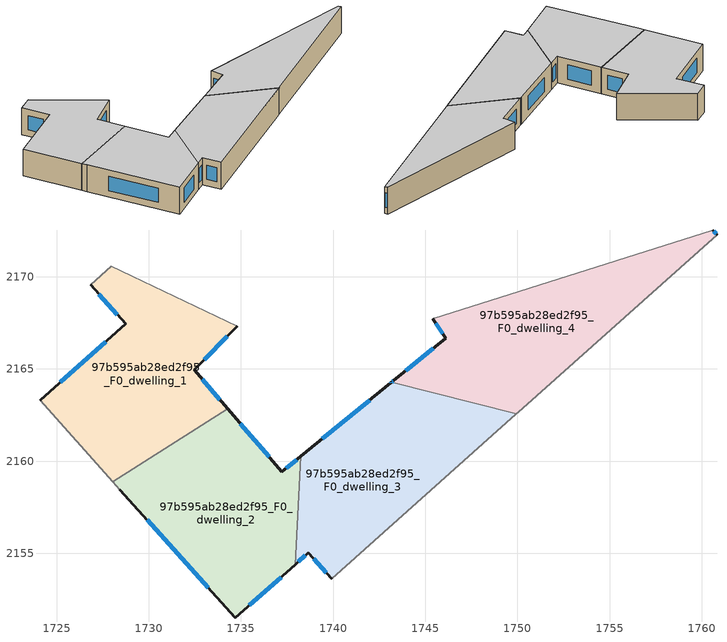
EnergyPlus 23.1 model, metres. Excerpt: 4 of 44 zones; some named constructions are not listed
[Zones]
97b595ab28ed2f95_F0_dwelling_1
 floor ground (EU_floor_Construction): 1734.79,2167.33 1732.47,2164.95 1734.28,2162.84 1728.05,2158.88 1724.09,2163.3 1728.74,2167.44 1726.84,2169.56 1727.97,2170.56 z0
 wall outside (EU_wall_Construction): 1726.84,2169.56 1728.74,2167.44 1724.09,2163.3 / 1734.28,2162.84 1732.47,2164.95 1734.79,2167.33 z0:3
 wall adiabatic (EU_wall_Construction): 1727.97,2170.56 1726.84,2169.56 / 1724.09,2163.3 1728.05,2158.88 z0:3
 wall to 97b595ab28ed2f95_F0_dwelling_0 (EU_wall_Construction): 1734.79,2167.33 1727.97,2170.56 z0:3
 wall to 97b595ab28ed2f95_F0_dwelling_2 (EU_wall_Construction): 1728.05,2158.88 1734.28,2162.84 z0:3
 window (EU_Window_Construction): 1727.29,2169.06 1728.29,2167.94 / 1733.01,2165.51 1734.24,2166.77 / 1733.85,2163.34 1732.89,2164.45 / 1727.65,2166.47 1725.18,2164.27 z0.7:2.3
 ceiling to 97b595ab28ed2f95_F1_dwelling_1 (EU_floor_Construction): 1734.28,2162.84 1732.47,2164.95 1734.79,2167.33 1727.97,2170.56 1726.84,2169.56 1728.74,2167.44 1724.09,2163.3 1728.05,2158.88 z3
97b595ab28ed2f95_F0_dwelling_2
 floor ground (EU_floor_Construction): 1738.26,2160.27 1737.94,2154.39 1734.7,2151.49 1728.43,2158.46 1728.05,2158.88 1734.28,2162.84 1737.22,2159.43 z0
 wall outside (EU_wall_Construction): 1738.26,2160.27 1737.22,2159.43 1734.28,2162.84 / 1728.43,2158.46 1734.7,2151.49 1737.94,2154.39 z0:3
 wall adiabatic (EU_wall_Construction): 1728.05,2158.88 1728.43,2158.46 z0:3
 wall to 97b595ab28ed2f95_F0_dwelling_3 (EU_wall_Construction): 1737.94,2154.39 1738.26,2160.27 z0:3
 window (EU_Window_Construction): 1736.53,2160.23 1734.97,2162.04 / 1738.01,2160.07 1737.46,2159.62 / 1735.46,2152.17 1737.18,2153.71 / 1729.9,2156.82 1733.22,2153.13 z0.7:2.3
 ceiling to 97b595ab28ed2f95_F1_dwelling_2 (EU_floor_Construction): 1737.94,2154.39 1738.26,2160.27 1737.22,2159.43 1734.28,2162.84 1728.05,2158.88 1728.43,2158.46 1734.7,2151.49 z3
97b595ab28ed2f95_F0_dwelling_3
 floor ground (EU_floor_Construction): 1749.95,2162.57 1749.9,2162.53 1739.92,2153.62 1738.66,2155.03 1737.94,2154.39 1738.26,2160.27 1743.13,2164.24 1743.18,2164.28 z0
 wall outside (EU_wall_Construction): 1737.94,2154.39 1738.66,2155.03 1739.92,2153.62 / 1743.18,2164.28 1743.13,2164.24 1738.26,2160.27 z0:3
 wall to 97b595ab28ed2f95_F0_dwelling_4 (EU_wall_Construction): 1749.95,2162.57 1743.18,2164.28 z0:3
 wall adiabatic (EU_wall_Construction): 1739.92,2153.62 1749.9,2162.53 1749.95,2162.57 z0:3
 window (EU_Window_Construction): 1738.95,2154.7 1739.62,2153.95 / 1738.11,2154.54 1738.49,2154.88 / 1741.99,2163.31 1739.4,2161.2 / 1743.17,2164.27 1743.14,2164.25 z0.7:2.3
 ceiling to 97b595ab28ed2f95_F1_dwelling_3 (EU_floor_Construction): 1749.9,2162.53 1749.95,2162.57 1743.18,2164.28 1743.13,2164.24 1738.26,2160.27 1737.94,2154.39 1738.66,2155.03 1739.92,2153.62 z3
97b595ab28ed2f95_F0_dwelling_4
 floor ground (EU_floor_Construction): 1760.6,2172.54 1760.83,2172.29 1750.04,2162.65 1749.95,2162.57 1743.18,2164.28 1743.28,2164.36 1746.11,2166.67 1745.41,2167.72 z0
 wall outside (EU_wall_Construction): 1745.41,2167.72 1746.11,2166.67 1743.28,2164.36 1743.18,2164.28 / 1760.83,2172.29 1760.6,2172.54 z0:3
 wall to 97b595ab28ed2f95_F0_dwelling_5 (EU_wall_Construction): 1760.6,2172.54 1745.41,2167.72 z0:3
 wall adiabatic (EU_wall_Construction): 1749.95,2162.57 1750.04,2162.65 1760.83,2172.29 z0:3
 window (EU_Window_Construction): 1745.44,2166.13 1743.94,2164.9 / 1745.57,2167.48 1745.94,2166.92 / 1760.78,2172.34 1760.66,2172.48 / 1743.25,2164.34 1743.2,2164.3 z0.7:2.3
 ceiling to 97b595ab28ed2f95_F1_dwelling_4 (EU_floor_Construction): 1760.83,2172.29 1760.6,2172.54 1745.41,2167.72 1746.11,2166.67 1743.28,2164.36 1743.18,2164.28 1749.95,2162.57 1750.04,2162.65 z3
[SCHEDULE:FILE] Column Number=1; Rows to Skip at Top=0; Number of Hours of Data=8760; Column Separator=Comma; Interpolate to Timestep=No; Minutes per Item=60; Adjust Schedule for Daylight Savings=Yes
Name | File
EU_Step8_GainSchedule_97b595ab28ed2f95_F2_dwelling_1_f000 | ../../schedules/97b595ab28ed2f95/97b595ab28ed2f95_F2_dwelling_1_f000_gain.csv
EU_Step8_GainSchedule_97b595ab28ed2f95_F2_dwelling_2_f000 | ../../schedules/97b595ab28ed2f95/97b595ab28ed2f95_F2_dwelling_2_f000_gain.csv
EU_Step8_GainSchedule_97b595ab28ed2f95_F2_dwelling_3_f000 | ../../schedules/97b595ab28ed2f95/97b595ab28ed2f95_F2_dwelling_3_f000_gain.csv
EU_Step8_GainSchedule_97b595ab28ed2f95_F2_dwelling_4_f000 | ../../schedules/97b595ab28ed2f95/97b595ab28ed2f95_F2_dwelling_4_f000_gain.csv
EU_Step8_GainSchedule_97b595ab28ed2f95_F2_dwelling_5_f000 | ../../schedules/97b595ab28ed2f95/97b595ab28ed2f95_F2_dwelling_5_f000_gain.csv
EU_Step8_GainSchedule_97b595ab28ed2f95_F2_dwelling_6_f000 | ../../schedules/97b595ab28ed2f95/97b595ab28ed2f95_F2_dwelling_6_f000_gain.csv
EU_Step8_GainSchedule_97b595ab28ed2f95_F2_dwelling_7_f000 | ../../schedules/97b595ab28ed2f95/97b595ab28ed2f95_F2_dwelling_7_f000_gain.csv
EU_Step8_GainSchedule_97b595ab28ed2f95_F2_dwelling_8_f000 | ../../schedules/97b595ab28ed2f95/97b595ab28ed2f95_F2_dwelling_8_f000_gain.csv
